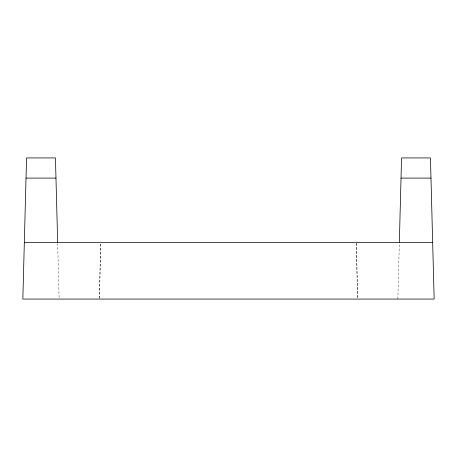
<?xml version="1.0" encoding="UTF-8"?>
<svg xmlns="http://www.w3.org/2000/svg" width="457" height="457" viewBox="0 0 457 457"><rect width="100%" height="100%" fill="white"/><g stroke="black" fill="none" stroke-linecap="round" stroke-linejoin="round"><path stroke-width="0.34" stroke-dasharray="2.29 1.71" d="M99.483 298.358L100.808 243.318M99.238 298.358L100.666 243.318M397.858 299.067L399.321 243.318M356.334 243.318L357.762 298.358M57.679 243.318L59.124 298.387M356.192 243.318L357.517 298.358"/><path stroke-width="0.69" d="M399.332 242.747L401.554 157.933L430.454 157.933L434.15 299.067L22.85 299.067L26.546 157.933L55.446 157.933L57.668 242.747M26.02 178.093L55.971 178.093M401.029 178.093L430.98 178.093M24.33 242.616L432.67 242.616"/></g></svg>
